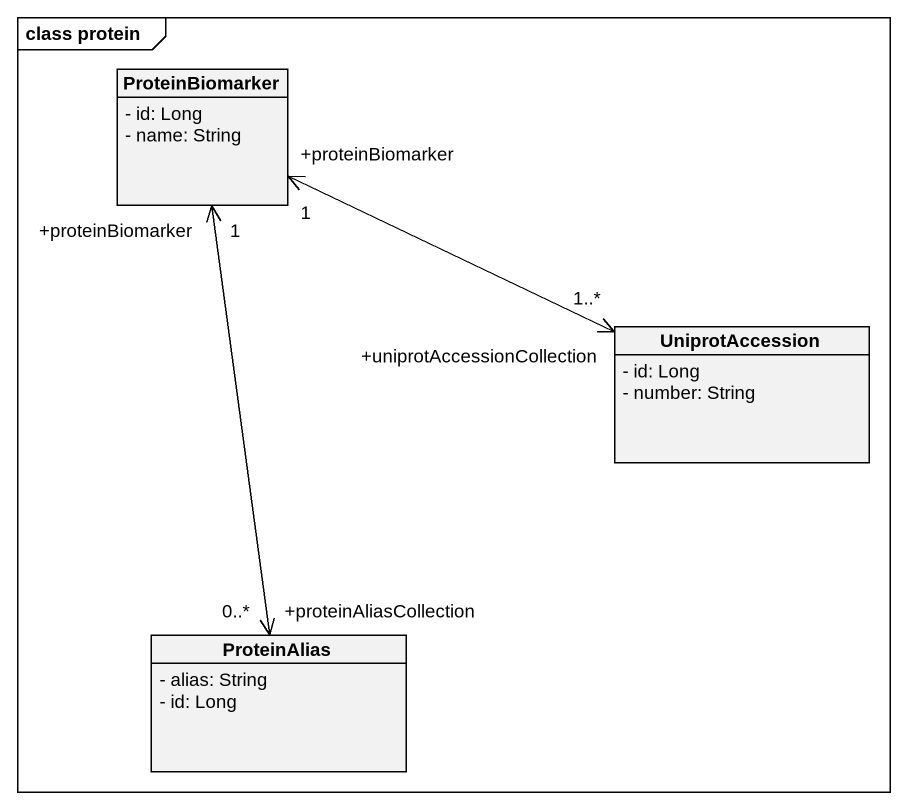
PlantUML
@startuml
mainframe class protein
hide circle
hide empty members
skinparam classAttributeIconSize 0
class ProteinBiomarker {
  - id: Long
  - name: String
}
class UniprotAccession {
  - id: Long
  - number: String
}
class ProteinAlias {
  - alias: String
  - id: Long
}
ProteinBiomarker "+proteinBiomarker\n1" <-right-> "+uniprotAccessionCollection\n1..*" UniprotAccession
ProteinBiomarker "+proteinBiomarker\n1" <--> "+proteinAliasCollection\n0..*" ProteinAlias
@enduml
